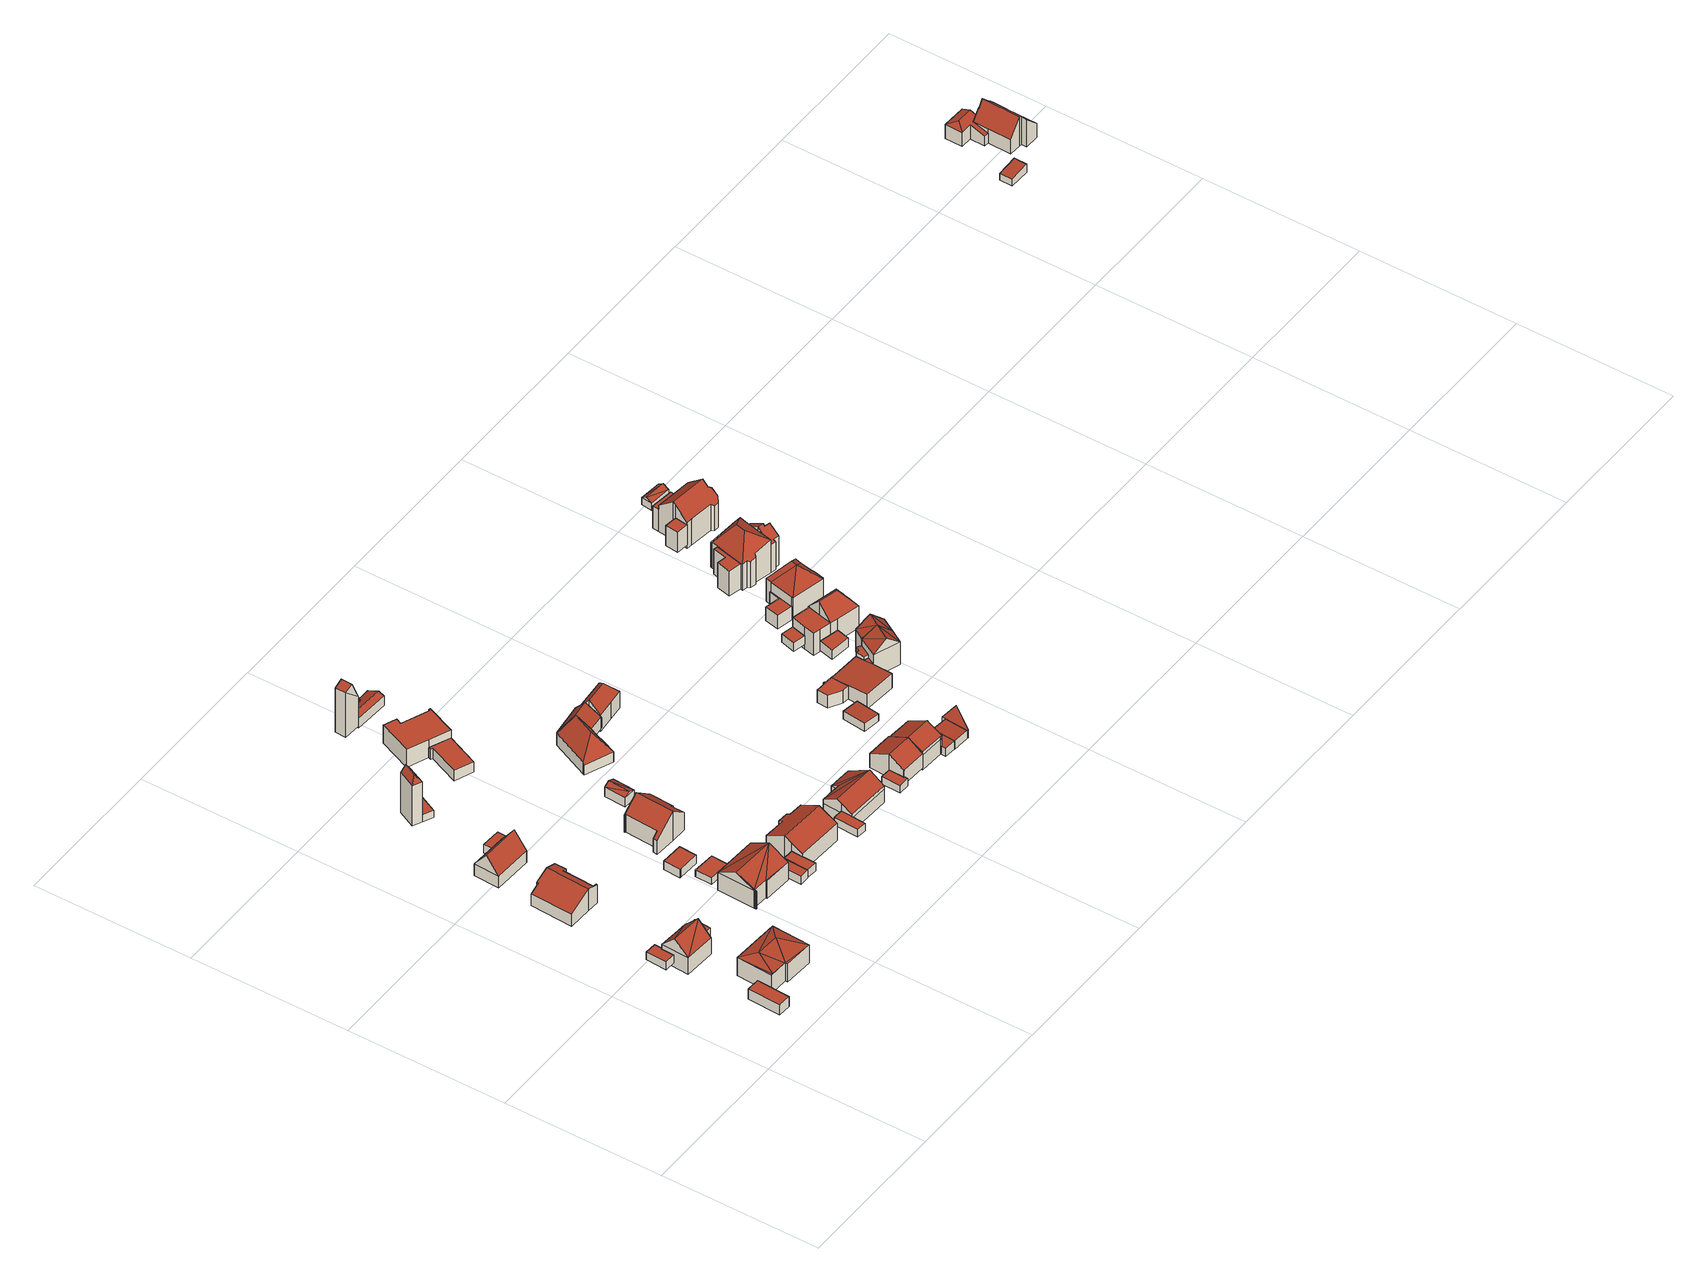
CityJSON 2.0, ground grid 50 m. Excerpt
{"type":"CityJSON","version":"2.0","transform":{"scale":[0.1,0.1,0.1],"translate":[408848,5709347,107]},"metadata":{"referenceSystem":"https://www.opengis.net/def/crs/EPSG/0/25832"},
"CityObjects":{
"building1":{"type":"Building","attributes":{"Gemeindeschluessel":"05978036","Geometrietyp2DReferenz":"3000","function":"31001_2460","roofType":"1000","measuredHeight":3.6},"geometry":[{"type":"MultiSurface","lod":"2","boundaries":[[[0,1,2,3]],[[1,4,5,2]],[[4,6,7,5]],[[6,0,3,7]],[[6,4,1,0]],[[3,2,5,7]]],"semantics":{"surfaces":[{"type":"WallSurface"},{"type":"RoofSurface"},{"type":"GroundSurface"}],"values":[0,0,0,0,1,2]}}]},
"building2":{"type":"Building","attributes":{"Gemeindeschluessel":"05978036","Geometrietyp2DReferenz":"3000","function":"31001_2460","roofType":"1000","measuredHeight":2.87},"geometry":[{"type":"MultiSurface","lod":"2","boundaries":[[[8,9,10,11]],[[9,12,13,10]],[[12,14,15,13]],[[14,16,17,15]],[[16,18,19,17]],[[18,8,11,19]],[[18,16,14,12,9,8]],[[11,10,13,15,17,19]]],"semantics":{"surfaces":[{"type":"WallSurface"},{"type":"RoofSurface"},{"type":"GroundSurface"}],"values":[0,0,0,0,0,0,1,2]}}]},
"building3":{"type":"Building","attributes":{"Gemeindeschluessel":"05978036","Geometrietyp2DReferenz":"3000","function":"31001_1000"},"children":["building3-1","building3-2"]},
"building3-1":{"type":"BuildingPart","attributes":{"roofType":"3100","measuredHeight":10.33},"parents":["building3"],"geometry":[{"type":"MultiSurface","lod":"2","boundaries":[[[20,21,22,23,24]],[[25,26,27,28]],[[26,20,24,27]],[[25,21,29]],[[20,26,30]],[[21,30,29]],[[30,21,20]],[[26,29,30]],[[29,26,25]],[[24,23,31,28,27]],[[28,31,32,22,21,25]],[[31,23,22,32]]],"semantics":{"surfaces":[{"type":"WallSurface"},{"type":"RoofSurface"},{"type":"GroundSurface"},{"type":"ClosureSurface"}],"values":[0,0,0,0,0,1,1,1,1,2,0,3]}}]},
"building3-2":{"type":"BuildingPart","attributes":{"roofType":"1000","measuredHeight":4.7},"parents":["building3"],"geometry":[{"type":"MultiSurface","lod":"2","boundaries":[[[22,33,34,23]],[[33,35,36,34]],[[35,32,31,36]],[[32,35,33,22]],[[23,34,36,31]],[[23,31,32,22]]],"semantics":{"surfaces":[{"type":"WallSurface"},{"type":"RoofSurface"},{"type":"GroundSurface"},{"type":"ClosureSurface"}],"values":[0,0,0,1,2,3]}}]},
"building4":{"type":"Building","attributes":{"Gemeindeschluessel":"05978036","Geometrietyp2DReferenz":"3000","function":"31001_1000","roofType":"5000","measuredHeight":7.86},"geometry":[{"type":"MultiSurface","lod":"2","boundaries":[[[37,38,39,40]],[[37,41,42,38]],[[41,43,44,42]],[[43,45,46,44]],[[45,47,48,46]],[[47,40,39,48]],[[40,49,37]],[[47,50,51]],[[50,47,45]],[[40,51,49]],[[51,40,47]],[[51,43,49]],[[43,51,50]],[[43,37,49]],[[37,43,41]],[[45,43,50]],[[39,38,42,44,46,48]]],"semantics":{"surfaces":[{"type":"WallSurface"},{"type":"RoofSurface"},{"type":"GroundSurface"}],"values":[0,0,0,0,0,0,1,1,1,1,1,1,1,1,1,0,2]}}]},
"building5":{"type":"Building","attributes":{"Gemeindeschluessel":"05978036","Geometrietyp2DReferenz":"3000","function":"31001_1000","roofType":"3100","measuredHeight":7.54},"geometry":[{"type":"MultiSurface","lod":"2","boundaries":[[[52,53,54,55]],[[53,56,57,54]],[[56,58,59,57]],[[58,60,61,59]],[[60,62,63,61]],[[62,64,65,63]],[[64,66,67,65]],[[66,68,69,67]],[[68,70,71,69]],[[70,72,73,71]],[[72,74,75,73]],[[74,52,55,75]],[[70,68,66,64,62,60,58,56]],[[56,53,52,74,72,70]],[[55,54,57,59,61,63,65,67,69,71,73,75]]],"semantics":{"surfaces":[{"type":"WallSurface"},{"type":"RoofSurface"},{"type":"GroundSurface"}],"values":[0,0,0,0,0,0,0,0,0,0,0,0,1,1,2]}}]},
"building6":{"type":"Building","attributes":{"Gemeindeschluessel":"05978036","Geometrietyp2DReferenz":"3000","function":"31001_1000","roofType":"3100","measuredHeight":9.28},"geometry":[{"type":"MultiSurface","lod":"2","boundaries":[[[76,77,78,79]],[[77,80,81,78]],[[80,82,83,81]],[[82,84,85,83]],[[84,86,87,85]],[[86,76,79,87]],[[86,88,89,76]],[[80,77,89,88,90,82]],[[84,90,88,86]],[[82,90,84]],[[76,89,77]],[[79,78,81,83,85,87]]],"semantics":{"surfaces":[{"type":"WallSurface"},{"type":"RoofSurface"},{"type":"GroundSurface"}],"values":[0,0,0,0,0,0,1,1,0,0,0,2]}}]},
"building7":{"type":"Building","attributes":{"Gemeindeschluessel":"05978036","Geometrietyp2DReferenz":"3000","function":"31001_2460","roofType":"1000","measuredHeight":3.08},"geometry":[{"type":"MultiSurface","lod":"2","boundaries":[[[91,92,93,94]],[[92,95,96,93]],[[95,97,98,96]],[[97,99,100,98]],[[99,101,102,100]],[[101,91,94,102]],[[101,99,97,95,92,91]],[[94,93,96,98,100,102]]],"semantics":{"surfaces":[{"type":"WallSurface"},{"type":"RoofSurface"},{"type":"GroundSurface"}],"values":[0,0,0,0,0,0,1,2]}}]},
"building8":{"type":"Building","attributes":{"Gemeindeschluessel":"05978036","Geometrietyp2DReferenz":"3000","function":"31001_2460","roofType":"5000","measuredHeight":16.54},"geometry":[{"type":"MultiSurface","lod":"2","boundaries":[[[103,104,105,106]],[[104,107,108,105]],[[107,109,110,108]],[[109,103,106,110]],[[111,109,107]],[[112,111,107,104]],[[112,104,103]],[[111,112,103,109]],[[106,105,108,110]]],"semantics":{"surfaces":[{"type":"WallSurface"},{"type":"RoofSurface"},{"type":"GroundSurface"}],"values":[0,0,0,0,0,1,1,1,2]}}]},
"building9":{"type":"Building","attributes":{"Gemeindeschluessel":"05978036","Geometrietyp2DReferenz":"3000","function":"31001_2460","roofType":"1000","measuredHeight":2.53},"geometry":[{"type":"MultiSurface","lod":"2","boundaries":[[[113,114,115,116]],[[114,117,118,115]],[[117,119,120,118]],[[119,113,116,120]],[[119,117,114,113]],[[116,115,118,120]]],"semantics":{"surfaces":[{"type":"WallSurface"},{"type":"RoofSurface"},{"type":"GroundSurface"}],"values":[0,0,0,0,1,2]}}]},
"building10":{"type":"Building","attributes":{"Gemeindeschluessel":"05978036","Geometrietyp2DReferenz":"3000","function":"31001_2460","roofType":"1000","measuredHeight":3.02},"geometry":[{"type":"MultiSurface","lod":"2","boundaries":[[[121,122,123,124]],[[122,125,126,123]],[[125,127,128,126]],[[127,129,130,128]],[[129,121,124,130]],[[129,127,125,122,121]],[[124,123,126,128,130]]],"semantics":{"surfaces":[{"type":"WallSurface"},{"type":"RoofSurface"},{"type":"GroundSurface"}],"values":[0,0,0,0,0,1,2]}}]},
"building11":{"type":"Building","attributes":{"Gemeindeschluessel":"05978036","Geometrietyp2DReferenz":"3000","function":"31001_2460","roofType":"1000","measuredHeight":2.23},"geometry":[{"type":"MultiSurface","lod":"2","boundaries":[[[131,132,133,134]],[[132,135,136,133]],[[135,137,138,136]],[[137,131,134,138]],[[137,135,132,131]],[[134,133,136,138]]],"semantics":{"surfaces":[{"type":"WallSurface"},{"type":"RoofSurface"},{"type":"GroundSurface"}],"values":[0,0,0,0,1,2]}}]},
"building12":{"type":"Building","attributes":{"Gemeindeschluessel":"05978036","Geometrietyp2DReferenz":"3000","function":"31001_1000","roofType":"5000","measuredHeight":9.7},"geometry":[{"type":"MultiSurface","lod":"2","boundaries":[[[139,140,141,142]],[[140,143,144,141]],[[143,145,146,144]],[[145,147,148,146]],[[147,149,150,148]],[[149,151,152,150]],[[151,153,154,152]],[[153,139,142,154]],[[155,147,143]],[[155,149,147]],[[156,149,155]],[[156,151,149]],[[151,156,153]],[[143,147,145]],[[139,155,140]],[[155,139,156]],[[139,153,156]],[[143,140,155]],[[142,141,144,146,148,150,152,154]]],"semantics":{"surfaces":[{"type":"WallSurface"},{"type":"RoofSurface"},{"type":"GroundSurface"}],"values":[0,0,0,0,0,0,0,0,1,1,1,1,1,1,1,1,0,0,2]}}]},
"building13":{"type":"Building","attributes":{"Gemeindeschluessel":"05978036","Geometrietyp2DReferenz":"3000","function":"31001_2460","roofType":"1000","measuredHeight":2.77},"geometry":[{"type":"MultiSurface","lod":"2","boundaries":[[[157,158,159,160]],[[158,161,162,159]],[[161,163,164,162]],[[163,157,160,164]],[[163,161,158,157]],[[160,159,162,164]]],"semantics":{"surfaces":[{"type":"WallSurface"},{"type":"RoofSurface"},{"type":"GroundSurface"}],"values":[0,0,0,0,1,2]}}]},
"building14":{"type":"Building","attributes":{"Gemeindeschluessel":"05978036","Geometrietyp2DReferenz":"3000","function":"31001_1000","roofType":"3100","measuredHeight":10.3},"geometry":[{"type":"MultiSurface","lod":"2","boundaries":[[[165,166,167,168]],[[166,169,170,167]],[[169,171,172,170]],[[171,173,174,172]],[[173,175,176,174]],[[175,177,178,176]],[[177,179,180,178]],[[179,181,182,180]],[[181,183,184,182]],[[183,185,186,184]],[[185,187,188,186]],[[187,165,168,188]],[[183,181,179,177,175,173]],[[173,171,169,166,165,187,185,183]],[[168,167,170,172,174,176,178,180,182,184,186,188]]],"semantics":{"surfaces":[{"type":"WallSurface"},{"type":"RoofSurface"},{"type":"GroundSurface"}],"values":[0,0,0,0,0,0,0,0,0,0,0,0,1,1,2]}}]},
"building15":{"type":"Building","attributes":{"Gemeindeschluessel":"05978036","Geometrietyp2DReferenz":"3000","function":"31001_2460","roofType":"1000","measuredHeight":2.8},"geometry":[{"type":"MultiSurface","lod":"2","boundaries":[[[189,190,191,192]],[[190,193,194,191]],[[193,195,196,194]],[[195,197,198,196]],[[197,199,200,198]],[[199,189,192,200]],[[199,197,195,193,190,189]],[[192,191,194,196,198,200]]],"semantics":{"surfaces":[{"type":"WallSurface"},{"type":"RoofSurface"},{"type":"GroundSurface"}],"values":[0,0,0,0,0,0,1,2]}}]},
"building16":{"type":"Building","attributes":{"Gemeindeschluessel":"05978036","Geometrietyp2DReferenz":"3000","function":"31001_1000"},"children":["building16-1","building16-2"]},
"building16-1":{"type":"BuildingPart","attributes":{"roofType":"1000","measuredHeight":3.64},"parents":["building16"],"geometry":[{"type":"MultiSurface","lod":"2","boundaries":[[[201,202,203,204]],[[202,205,206,203]],[[205,207,208,206]],[[207,209,210,208]],[[209,211,212,210]],[[209,207,205,202,201,211]],[[212,204,203,206,208,210]],[[204,212,211,201]]],"semantics":{"surfaces":[{"type":"WallSurface"},{"type":"RoofSurface"},{"type":"GroundSurface"},{"type":"ClosureSurface"}],"values":[0,0,0,0,0,1,2,3]}}]},
"building16-2":{"type":"BuildingPart","attributes":{"roofType":"1000","measuredHeight":6.36},"parents":["building16"],"geometry":[{"type":"MultiSurface","lod":"2","boundaries":[[[213,214,215,216]],[[214,217,218,215]],[[217,219,220,218]],[[219,221,222,220]],[[221,223,224,222]],[[223,225,201,204,224]],[[226,227,228,212,211]],[[227,213,216,228]],[[227,226,225,223,221,219,217,214,213]],[[216,215,218,220,222,224,204,212,228]],[[211,201,225,226]],[[211,212,204,201]]],"semantics":{"surfaces":[{"type":"WallSurface"},{"type":"RoofSurface"},{"type":"GroundSurface"},{"type":"ClosureSurface"}],"values":[0,0,0,0,0,0,0,0,1,2,0,3]}}]},
"building17":{"type":"Building","attributes":{"Gemeindeschluessel":"05978036","Geometrietyp2DReferenz":"3000","function":"31001_2460","roofType":"3100","measuredHeight":4.21},"geometry":[{"type":"MultiSurface","lod":"2","boundaries":[[[229,230,231,232]],[[230,233,234,231]],[[233,235,236,234]],[[235,229,232,236]],[[233,230,237]],[[229,235,238]],[[238,230,229]],[[230,238,237]],[[235,237,238]],[[237,235,233]],[[232,231,234,236]]],"semantics":{"surfaces":[{"type":"WallSurface"},{"type":"RoofSurface"},{"type":"GroundSurface"}],"values":[0,0,0,0,0,0,1,1,1,1,2]}}]},
"building18":{"type":"Building","attributes":{"Gemeindeschluessel":"05978036","Geometrietyp2DReferenz":"3000","function":"31001_2460","roofType":"3100","measuredHeight":16.96},"geometry":[{"type":"MultiSurface","lod":"2","boundaries":[[[239,240,241,242]],[[240,243,244,241]],[[243,245,246,244]],[[245,239,242,246]],[[243,240,247]],[[239,245,248]],[[240,239,248,247]],[[245,243,247,248]],[[242,241,244,246]]],"semantics":{"surfaces":[{"type":"WallSurface"},{"type":"RoofSurface"},{"type":"GroundSurface"}],"values":[0,0,0,0,0,0,1,1,2]}}]},
"building19":{"type":"Building","attributes":{"Gemeindeschluessel":"05978036","Geometrietyp2DReferenz":"3000","function":"31001_1000","roofType":"3100","measuredHeight":9.36},"geometry":[{"type":"MultiSurface","lod":"2","boundaries":[[[249,250,251,252]],[[250,253,254,251]],[[253,255,256,254]],[[255,257,258,256]],[[257,259,260,258]],[[259,261,262,260]],[[261,263,264,262]],[[263,265,266,264]],[[265,267,268,266]],[[267,269,270,268]],[[269,271,272,270]],[[271,249,252,272]],[[267,265,263,261,259,257,255,253]],[[253,250,249,271,269,267]],[[252,251,254,256,258,260,262,264,266,268,270,272]]],"semantics":{"surfaces":[{"type":"WallSurface"},{"type":"RoofSurface"},{"type":"GroundSurface"}],"values":[0,0,0,0,0,0,0,0,0,0,0,0,1,1,2]}}]},
"building20":{"type":"Building","attributes":{"Gemeindeschluessel":"05978036","Geometrietyp2DReferenz":"3000","function":"31001_2460","roofType":"3100","measuredHeight":4.25},"geometry":[{"type":"MultiSurface","lod":"2","boundaries":[[[273,274,275,276]],[[274,277,278,275]],[[277,279,280,278]],[[279,281,282,280]],[[281,283,284,282]],[[283,285,286,284]],[[285,287,288,286]],[[287,289,290,288]],[[289,291,292,290]],[[291,293,294,292]],[[293,295,296,294]],[[295,297,298,296]],[[297,299,300,298]],[[299,301,302,300]],[[301,303,304,302]],[[303,305,306,304]],[[305,307,308,306]],[[307,309,310,308]],[[309,311,312,310]],[[311,313,314,312]],[[313,315,316,314]],[[315,317,318,316]],[[317,319,320,318]],[[319,273,276,320]],[[315,313,311,309,307,305,303,301,299,297,295,293,291,289,287,285,283,281,279,277,274]],[[274,273,319,317,315]],[[276,275,278,280,282,284,286,288,290,292,294,296,298,300,302,304,306,308,310,312,314,316,318,320]]],"semantics":{"surfaces":[{"type":"WallSurface"},{"type":"RoofSurface"},{"type":"GroundSurface"}],"values":[0,0,0,0,0,0,0,0,0,0,0,0,0,0,0,0,0,0,0,0,0,0,0,0,1,1,2]}}]},
"building21":{"type":"Building","attributes":{"Gemeindeschluessel":"05978036","Geometrietyp2DReferenz":"3000","function":"31001_2460","roofType":"1000","measuredHeight":2.68},"geometry":[{"type":"MultiSurface","lod":"2","boundaries":[[[321,322,323,324]],[[322,325,326,323]],[[325,327,328,326]],[[327,329,330,328]],[[329,321,324,330]],[[329,327,325,322,321]],[[324,323,326,328,330]]],"semantics":{"surfaces":[{"type":"WallSurface"},{"type":"RoofSurface"},{"type":"GroundSurface"}],"values":[0,0,0,0,0,1,2]}}]},
"building22":{"type":"Building","attributes":{"Gemeindeschluessel":"05978036","Geometrietyp2DReferenz":"3000","function":"31001_1000"},"children":["building22-1","building22-2"]},
"building22-1":{"type":"BuildingPart","attributes":{"roofType":"5000","measuredHeight":10.15},"parents":["building22"],"geometry":[{"type":"MultiSurface","lod":"2","boundaries":[[[331,332,333,334]],[[332,335,336,333]],[[335,337,338,336]],[[337,339,340,338]],[[339,341,342,340]],[[341,343,344,342]],[[343,345,346,344]],[[345,347,348,346]],[[345,343,341,339,337,335,349]],[[335,332,331,350,349]],[[350,347,345,349]],[[333,336,338,340,342,344,346,348,351]],[[351,348,347,350]],[[331,334,350]],[[334,333,351,350]]],"semantics":{"surfaces":[{"type":"WallSurface"},{"type":"RoofSurface"},{"type":"GroundSurface"},{"type":"ClosureSurface"}],"values":[0,0,0,0,0,0,0,0,1,1,1,2,3,0,3]}}]},
"building22-2":{"type":"BuildingPart","attributes":{"roofType":"5000","measuredHeight":10.15},"parents":["building22"],"geometry":[{"type":"MultiSurface","lod":"2","boundaries":[[[352,348,347]],[[352,353,354,348]],[[353,355,356,354]],[[355,357,358,356]],[[357,359,358]],[[359,360,361,358]],[[360,362,363,361]],[[362,334,333,363]],[[362,360,359,357,364]],[[357,355,353,352,350,364]],[[350,334,362,364]],[[348,354,356,358,361,363,333,351]],[[350,351,333,334]],[[352,347,350]],[[347,348,351,350]]],"semantics":{"surfaces":[{"type":"WallSurface"},{"type":"RoofSurface"},{"type":"GroundSurface"},{"type":"ClosureSurface"}],"values":[0,0,0,0,0,0,0,0,1,1,1,2,3,0,3]}}]},
"building23":{"type":"Building","attributes":{"Gemeindeschluessel":"05978036","Geometrietyp2DReferenz":"3000","function":"31001_1000","roofType":"5000","measuredHeight":8.93},"geometry":[{"type":"MultiSurface","lod":"2","boundaries":[[[365,366,367,368]],[[366,369,370,367]],[[369,371,372,370]],[[371,373,374,372]],[[373,375,376,374]],[[375,377,378,376]],[[377,365,368,378]],[[379,380,381,382,383]],[[379,373,371]],[[379,371,384]],[[379,384,385]],[[385,380,379]],[[365,381,380,385,366]],[[366,385,384,369]],[[369,384,371]],[[375,383,382,377]],[[373,379,383,375]],[[377,382,381,365]],[[368,367,370,372,374,376,378]]],"semantics":{"surfaces":[{"type":"WallSurface"},{"type":"RoofSurface"},{"type":"GroundSurface"}],"values":[0,0,0,0,0,0,0,1,1,1,1,1,0,0,0,0,0,0,2]}}]},
"building24":{"type":"Building","attributes":{"Gemeindeschluessel":"05978036","Geometrietyp2DReferenz":"3000","function":"31001_1310","roofType":"5000","measuredHeight":9.59},"geometry":[{"type":"MultiSurface","lod":"2","boundaries":[[[386,387,388,389]],[[387,390,391,388]],[[390,392,393,391]],[[392,394,395,393]],[[394,396,397,395]],[[396,398,399,397]],[[398,400,401,399]],[[400,402,403,401]],[[402,404,405,403]],[[404,406,389,405]],[[406,386,389]],[[404,402,400,398,396,394,407]],[[394,392,390,407]],[[390,387,386,406,404,407]],[[388,391,393,395,397,399,401,403,405,389]]],"semantics":{"surfaces":[{"type":"WallSurface"},{"type":"RoofSurface"},{"type":"GroundSurface"}],"values":[0,0,0,0,0,0,0,0,0,0,0,1,1,1,2]}}]},
"building25":{"type":"Building","attributes":{"Gemeindeschluessel":"05978036","Geometrietyp2DReferenz":"3000","function":"31001_2460","roofType":"1000","measuredHeight":2.65},"geometry":[{"type":"MultiSurface","lod":"2","boundaries":[[[408,409,410,411]],[[409,412,413,410]],[[412,414,415,413]],[[414,416,417,415]],[[416,418,419,417]],[[418,408,411,419]],[[418,416,414,412,409,408]],[[411,410,413,415,417,419]]],"semantics":{"surfaces":[{"type":"WallSurface"},{"type":"RoofSurface"},{"type":"GroundSurface"}],"values":[0,0,0,0,0,0,1,2]}}]},
"building26":{"type":"Building","attributes":{"Gemeindeschluessel":"05978036","Geometrietyp2DReferenz":"3000","function":"31001_1000","roofType":"3100","measuredHeight":8.12},"geometry":[{"type":"MultiSurface","lod":"2","boundaries":[[[420,421,422,423]],[[421,424,422]],[[424,425,426,422]],[[425,427,428,426]],[[427,429,430,428]],[[429,431,432,430]],[[431,433,434,432]],[[433,420,423,434]],[[429,427,425,424,421]],[[421,420,433,431,429]],[[423,422,426,428,430,432,434]]],"semantics":{"surfaces":[{"type":"WallSurface"},{"type":"RoofSurface"},{"type":"GroundSurface"}],"values":[0,0,0,0,0,0,0,0,1,1,2]}}]},
"building27":{"type":"Building","attributes":{"Gemeindeschluessel":"05978036","Geometrietyp2DReferenz":"3000","function":"31001_1000","roofType":"5000","measuredHeight":8.96},"geometry":[{"type":"MultiSurface","lod":"2","boundaries":[[[435,436,437,438]],[[436,439,440,437]],[[439,441,442,440]],[[441,443,444,442]],[[443,445,446,444]],[[445,435,438,446]],[[447,436,435,448]],[[449,450,447,448,451,452]],[[441,449,452,443]],[[443,452,451,445]],[[445,451,448,435]],[[439,450,449,441]],[[436,447,450,439]],[[438,437,440,442,444,446]]],"semantics":{"surfaces":[{"type":"WallSurface"},{"type":"RoofSurface"},{"type":"GroundSurface"}],"values":[0,0,0,0,0,0,1,1,0,0,0,0,0,2]}}]},
"building28":{"type":"Building","attributes":{"Gemeindeschluessel":"05978036","Geometrietyp2DReferenz":"3000","function":"31001_2460","roofType":"1000","measuredHeight":2.99},"geometry":[{"type":"MultiSurface","lod":"2","boundaries":[[[453,454,444,455]],[[454,456,442,444]],[[456,457,440,442]],[[457,458,459,440]],[[458,460,461,459]],[[460,453,455,461]],[[460,458,457,456,454,453]],[[455,444,442,440,459,461]]],"semantics":{"surfaces":[{"type":"WallSurface"},{"type":"RoofSurface"},{"type":"GroundSurface"}],"values":[0,0,0,0,0,0,1,2]}}]},
"building29":{"type":"Building","attributes":{"Gemeindeschluessel":"05978036","Geometrietyp2DReferenz":"3000","function":"31001_2460","roofType":"2100","measuredHeight":2.84},"geometry":[{"type":"MultiSurface","lod":"2","boundaries":[[[462,463,464,465]],[[463,466,467,464]],[[466,468,469,467]],[[468,462,465,469]],[[468,466,463,462]],[[465,464,467,469]]],"semantics":{"surfaces":[{"type":"WallSurface"},{"type":"RoofSurface"},{"type":"GroundSurface"}],"values":[0,0,0,0,1,2]}}]},
"building30":{"type":"Building","attributes":{"Gemeindeschluessel":"05978036","Geometrietyp2DReferenz":"3000","function":"51009_1611","roofType":"2100","measuredHeight":3.09},"geometry":[{"type":"MultiSurface","lod":"2","boundaries":[[[470,471,472,473]],[[471,474,475,472]],[[474,476,477,475]],[[476,470,473,477]],[[476,474,471,470]],[[473,472,475,477]]],"semantics":{"surfaces":[{"type":"WallSurface"},{"type":"RoofSurface"},{"type":"GroundSurface"}],"values":[0,0,0,0,1,2]}}]},
"building31":{"type":"Building","attributes":{"Gemeindeschluessel":"05978036","Geometrietyp2DReferenz":"3000","function":"31001_2460","roofType":"2100","measuredHeight":2.95},"geometry":[{"type":"MultiSurface","lod":"2","boundaries":[[[478,474,479,480]],[[474,471,481,479]],[[471,482,483,481]],[[482,484,485,483]],[[484,478,480,485]],[[484,482,471,474,478]],[[480,479,481,483,485]]],"semantics":{"surfaces":[{"type":"WallSurface"},{"type":"RoofSurface"},{"type":"GroundSurface"}],"values":[0,0,0,0,0,1,2]}}]},
"building32":{"type":"Building","attributes":{"Gemeindeschluessel":"05978036","Geometrietyp2DReferenz":"3000","function":"31001_1000"},"children":["building32-1","building32-2","building32-3","building32-4","building32-5","building32-6"]},
"building32-1":{"type":"BuildingPart","attributes":{"roofType":"1000","measuredHeight":4.73},"parents":["building32"],"geometry":[{"type":"MultiSurface","lod":"2","boundaries":[[[486,487,488,489]],[[490,491,492]],[[491,490,489,488]],[[492,491,488,487,486]],[[490,492,486,489]]],"semantics":{"surfaces":[{"type":"RoofSurface"},{"type":"GroundSurface"},{"type":"ClosureSurface"}],"values":[0,1,2,2,2]}}]},
"building32-2":{"type":"BuildingPart","attributes":{"roofType":"3100","measuredHeight":11.7},"parents":["building32"],"geometry":[{"type":"MultiSurface","lod":"2","boundaries":[[[493,494,495,496]],[[494,497,488,491,495]],[[497,494,498]],[[499,498,500]],[[498,499,497]],[[500,494,493]],[[494,500,498]],[[491,490,501,496,495]],[[502,503,489,488,497,499]],[[490,491,488,489]],[[502,501,490,489,503]],[[499,493,496,501,502]],[[493,499,500]]],"semantics":{"surfaces":[{"type":"WallSurface"},{"type":"RoofSurface"},{"type":"GroundSurface"},{"type":"ClosureSurface"}],"values":[0,0,0,1,1,1,1,2,0,3,3,3,3]}}]},
"building32-3":{"type":"BuildingPart","attributes":{"roofType":"1000","measuredHeight":4.54},"parents":["building32"],"geometry":[{"type":"MultiSurface","lod":"2","boundaries":[[[504,505,506,507]],[[505,508,509,506]],[[508,510,511,509]],[[510,512,513,511]],[[512,514,515,513]],[[514,516,517,515]],[[518,519,520,521]],[[519,504,507,520]],[[519,518,516,514,512,510,508,505,504]],[[507,506,509,511,513,515,517,521,520]],[[521,517,516,518]]],"semantics":{"surfaces":[{"type":"WallSurface"},{"type":"RoofSurface"},{"type":"GroundSurface"},{"type":"ClosureSurface"}],"values":[0,0,0,0,0,0,0,0,1,2,3]}}]},
"building32-4":{"type":"BuildingPart","attributes":{"roofType":"3100","measuredHeight":11.7},"parents":["building32"],"geometry":[{"type":"MultiSurface","lod":"2","boundaries":[[[499,522,523,501]],[[522,524,525,523]],[[524,493,496,525]],[[524,522,526]],[[522,500,526]],[[500,522,499]],[[526,493,524]],[[493,526,500]],[[523,525,496,501]],[[493,499,501,496]],[[500,499,493]]],"semantics":{"surfaces":[{"type":"WallSurface"},{"type":"RoofSurface"},{"type":"GroundSurface"},{"type":"ClosureSurface"}],"values":[0,0,0,0,1,1,1,1,2,3,3]}}]},
"building32-5":{"type":"BuildingPart","attributes":{"roofType":"1000","measuredHeight":5.83},"parents":["building32"],"geometry":[{"type":"MultiSurface","lod":"2","boundaries":[[[527,528,529,530,531]],[[528,532,533,529]],[[532,502,501,533]],[[534,503,502,532,528,527]],[[530,529,533,501,490,492]],[[501,502,503,489,490]],[[486,489,503,534]],[[486,492,490,489]],[[531,486,534,527]],[[492,486,531,530]]],"semantics":{"surfaces":[{"type":"WallSurface"},{"type":"RoofSurface"},{"type":"GroundSurface"},{"type":"ClosureSurface"}],"values":[0,0,0,1,2,3,0,3,0,3]}}]},
"building32-6":{"type":"BuildingPart","attributes":{"roofType":"2100","measuredHeight":5.2},"parents":["building32"],"geometry":[{"type":"MultiSurface","lod":"2","boundaries":[[[516,535,536,517]],[[535,531,530,536]],[[537,538,539,491,488]],[[538,540,541,539]],[[540,542,518,521,541]],[[542,540,538,537,487,486,531,535,516]],[[517,536,530,492,491,539,541,521]],[[488,487,537]],[[491,492,486,487,488]],[[492,530,531,486]],[[516,518,542]],[[516,517,521,518]]],"semantics":{"surfaces":[{"type":"WallSurface"},{"type":"RoofSurface"},{"type":"GroundSurface"},{"type":"ClosureSurface"}],"values":[0,0,0,0,0,1,2,0,3,3,0,3]}}]},
"building33":{"type":"Building","attributes":{"Gemeindeschluessel":"05978036","Geometrietyp2DReferenz":"3000","function":"51009_1610","roofType":"1000","measuredHeight":2.95},"geometry":[{"type":"MultiSurface","lod":"2","boundaries":[[[543,544,545,546]],[[544,547,548,545]],[[547,549,550,548]],[[549,543,546,550]],[[549,547,544,543]],[[546,545,548,550]]],"semantics":{"surfaces":[{"type":"WallSurface"},{"type":"RoofSurface"},{"type":"GroundSurface"}],"values":[0,0,0,0,1,2]}}]},
"building34":{"type":"Building","attributes":{"Gemeindeschluessel":"05978036","Geometrietyp2DReferenz":"3000","function":"31001_2460","roofType":"1000","measuredHeight":3.28},"geometry":[{"type":"MultiSurface","lod":"2","boundaries":[[[551,552,553,554]],[[552,555,556,553]],[[555,557,558,556]],[[557,559,560,558]],[[559,551,554,560]],[[559,557,555,552,551]],[[554,553,556,558,560]]],"semantics":{"surfaces":[{"type":"WallSurface"},{"type":"RoofSurface"},{"type":"GroundSurface"}],"values":[0,0,0,0,0,1,2]}}]},
"building35":{"type":"Building","attributes":{"Gemeindeschluessel":"05978036","Geometrietyp2DReferenz":"3000","function":"31001_1000"},"children":["building35-1","building35-2"]},
"building35-1":{"type":"BuildingPart","attributes":{"roofType":"5000","measuredHeight":12.77},"parents":["building35"],"geometry":[{"type":"MultiSurface","lod":"2","boundaries":[[[561,562,563,564,565]],[[562,566,567,563]],[[566,568,569,567]],[[568,570,571,569]],[[570,572,573,571]],[[572,574,575,573]],[[574,576,577,575]],[[576,578,579,577]],[[578,580,581,579]],[[576,574,572,570,568,566,582]],[[566,562,561,583,582]],[[583,580,578,576,582]],[[584,564,563,567,569,571,573,575,577,579,581]],[[561,565,585,583]],[[565,564,584,585]],[[585,580,583]],[[581,580,585,584]]],"semantics":{"surfaces":[{"type":"WallSurface"},{"type":"RoofSurface"},{"type":"GroundSurface"},{"type":"ClosureSurface"}],"values":[0,0,0,0,0,0,0,0,0,1,1,1,2,0,3,0,3]}}]},
"building35-2":{"type":"BuildingPart","attributes":{"roofType":"1000","measuredHeight":7.94},"parents":["building35"],"geometry":[{"type":"MultiSurface","lod":"2","boundaries":[[[586,565,564,587]],[[588,589,581,580]],[[588,590,591,589]],[[590,592,593,591]],[[592,586,587,593]],[[592,590,588,580,585,565,586]],[[587,564,584,581,589,591,593]],[[584,564,565,585]],[[581,584,585,580]]],"semantics":{"surfaces":[{"type":"WallSurface"},{"type":"RoofSurface"},{"type":"GroundSurface"},{"type":"ClosureSurface"}],"values":[0,0,0,0,0,1,2,3,3]}}]},
"building36":{"type":"Building","attributes":{"Gemeindeschluessel":"05978036","Geometrietyp2DReferenz":"3000","function":"31001_1000"},"children":["building36-1","building36-2"]},
"building36-1":{"type":"BuildingPart","attributes":{"roofType":"3200","measuredHeight":13.78},"parents":["building36"],"geometry":[{"type":"MultiSurface","lod":"2","boundaries":[[[594,595,596,597]],[[595,598,599,596]],[[598,600,601,599]],[[600,602,603,601]],[[602,604,605,603]],[[604,606,607,605]],[[606,608,609,607]],[[608,610,611,609]],[[610,612,613,614,611]],[[615,594,597,616]],[[610,608,617]],[[595,594,618]],[[598,595,618,617]],[[608,606,604,602,600,598,617]],[[594,615,617,618]],[[615,612,610,617]],[[597,596,599,601,603,605,607,609,611,614,616]],[[616,619,613,612,615]],[[616,614,613,619]]],"semantics":{"surfaces":[{"type":"WallSurface"},{"type":"RoofSurface"},{"type":"GroundSurface"},{"type":"ClosureSurface"}],"values":[0,0,0,0,0,0,0,0,0,0,1,1,1,1,1,1,2,0,3]}}]},
"building36-2":{"type":"BuildingPart","attributes":{"roofType":"1000","measuredHeight":4.75},"parents":["building36"],"geometry":[{"type":"MultiSurface","lod":"2","boundaries":[[[620,621,622,623]],[[621,624,625,622]],[[624,619,616,625]],[[613,626,627,614]],[[626,620,623,627]],[[626,613,619,624,621,620]],[[623,622,625,616,614,627]],[[614,616,619,613]]],"semantics":{"surfaces":[{"type":"WallSurface"},{"type":"RoofSurface"},{"type":"GroundSurface"},{"type":"ClosureSurface"}],"values":[0,0,0,0,0,1,2,3]}}]},
"building37":{"type":"Building","attributes":{"Gemeindeschluessel":"05978036","Geometrietyp2DReferenz":"3000","function":"31001_1000"},"children":["building37-1","building37-2","building37-3"]},
"building37-1":{"type":"BuildingPart","attributes":{"roofType":"1000","measuredHeight":8.89},"parents":["building37"],"geometry":[{"type":"MultiSurface","lod":"2","boundaries":[[[628,629,630,631]],[[629,632,633,630]],[[632,634,635,633]],[[634,636,637,635]],[[636,638,639,637]],[[636,634,632,629,628,638]],[[639,631,630,633,635,637]],[[631,639,638,628]]],"semantics":{"surfaces":[{"type":"WallSurface"},{"type":"RoofSurface"},{"type":"GroundSurface"},{"type":"ClosureSurface"}],"values":[0,0,0,0,0,1,2,3]}}]},
"building37-2":{"type":"BuildingPart","attributes":{"roofType":"3200","measuredHeight":15.21},"parents":["building37"],"geometry":[{"type":"MultiSurface","lod":"2","boundaries":[[[640,641,642,639]],[[641,643,644,642]],[[643,645,646,644]],[[645,647,648,646]],[[647,649,650,648]],[[649,651,652,653,650]],[[654,655,656,657,658]],[[655,659,660,656]],[[659,661,662,660]],[[661,663,664,662]],[[663,665,666,664]],[[665,667,628,631,666]],[[640,639,638]],[[665,663,661,659,655,654,668]],[[649,647,645,643,641,669]],[[654,670,671,672,651,649,669,668]],[[641,640,667,665,668,669]],[[642,644,646,648,650,653,673,657,656,660,662,664,666,631,639]],[[672,652,651]],[[658,670,654]],[[657,673,671,670,658]],[[673,653,652,672,671]],[[640,638,628,667]],[[638,639,631,628]]],"semantics":{"surfaces":[{"type":"WallSurface"},{"type":"RoofSurface"},{"type":"GroundSurface"},{"type":"ClosureSurface"}],"values":[0,0,0,0,0,0,0,0,0,0,0,0,0,1,1,1,1,2,0,0,3,3,0,3]}}]},
"building37-3":{"type":"BuildingPart","attributes":{"roofType":"3100","measuredHeight":13.06},"parents":["building37"],"geometry":[{"type":"MultiSurface","lod":"2","boundaries":[[[674,675,676,677]],[[675,678,679,676]],[[678,658,657,679]],[[652,680,681,653]],[[680,682,683,681]],[[682,684,685,683]],[[684,686,687,685]],[[686,674,677,687]],[[682,680,652,672,688]],[[688,670,658,678,675,674,686,684,682]],[[677,676,679,657,673,653,681,683,685,687]],[[671,670,688]],[[673,657,658,670,671]],[[672,671,688]],[[673,671,672,652,653]]],"semantics":{"surfaces":[{"type":"WallSurface"},{"type":"RoofSurface"},{"type":"GroundSurface"},{"type":"ClosureSurface"}],"values":[0,0,0,0,0,0,0,0,1,1,2,0,3,0,3]}}]},
"building38":{"type":"Building","attributes":{"Gemeindeschluessel":"05978036","Geometrietyp2DReferenz":"3000","function":"31001_1000","roofType":"1000","measuredHeight":7.21},"geometry":[{"type":"MultiSurface","lod":"2","boundaries":[[[689,690,691,692]],[[690,693,694,691]],[[693,695,696,694]],[[695,689,692,696]],[[695,693,690,689]],[[692,691,694,696]]],"semantics":{"surfaces":[{"type":"WallSurface"},{"type":"RoofSurface"},{"type":"GroundSurface"}],"values":[0,0,0,0,1,2]}}]},
"building39":{"type":"Building","attributes":{"Gemeindeschluessel":"05978036","Geometrietyp2DReferenz":"3000","function":"31001_1000"},"children":["building39-1","building39-2","building39-3"]},
"building39-1":{"type":"BuildingPart","attributes":{"roofType":"1000","measuredHeight":5.01},"parents":["building39"],"geometry":[{"type":"MultiSurface","lod":"2","boundaries":[[[697,698,699,700]],[[698,701,702,699]],[[701,703,704,702]],[[703,705,706,704]],[[705,707,708,706]],[[707,709,710,708]],[[709,711,712,710]],[[711,713,714,712]],[[713,711,709,707,705,703,701,698,697,715]],[[716,700,699,702,704,706,708,710,712,714]],[[700,716,715,697]],[[716,714,713,715]]],"semantics":{"surfaces":[{"type":"WallSurface"},{"type":"RoofSurface"},{"type":"GroundSurface"},{"type":"ClosureSurface"}],"values":[0,0,0,0,0,0,0,0,1,2,3,3]}}]},
"building39-2":{"type":"BuildingPart","attributes":{"roofType":"3100","measuredHeight":13.64},"parents":["building39"],"geometry":[{"type":"MultiSurface","lod":"2","boundaries":[[[717,718,719,720]],[[718,721,722,719]],[[721,723,724,722]],[[723,725,726,724]],[[725,727,728,726]],[[727,729,730,728]],[[729,731,732,730]],[[731,733,734,732]],[[733,735,736,734]],[[735,737,738,736]],[[737,739,740,741,738]],[[742,717,720,714,713]],[[737,735,733,731,729,727,725,723,721,718,717]],[[717,742,739,737]],[[720,719,722,724,726,728,730,732,734,736,738,741,716,714]],[[742,713,715,743,740,739]],[[713,714,716,715]],[[743,715,716,741,740]]],"semantics":{"surfaces":[{"type":"WallSurface"},{"type":"RoofSurface"},{"type":"GroundSurface"},{"type":"ClosureSurface"}],"values":[0,0,0,0,0,0,0,0,0,0,0,0,1,1,2,0,3,3]}}]},
"building39-3":{"type":"BuildingPart","attributes":{"roofType":"1000","measuredHeight":7.92},"parents":["building39"],"geometry":[{"type":"MultiSurface","lod":"2","boundaries":[[[740,744,745,741]],[[744,746,697,700,745]],[[746,744,740,743]],[[716,741,745,700]],[[741,716,715,743,740]],[[715,697,746,743]],[[715,716,700,697]]],"semantics":{"surfaces":[{"type":"WallSurface"},{"type":"RoofSurface"},{"type":"GroundSurface"},{"type":"ClosureSurface"}],"values":[0,0,1,2,3,0,3]}}]},
"building40":{"type":"Building","attributes":{"Gemeindeschluessel":"05978036","Geometrietyp2DReferenz":"3000","function":"31001_2460","roofType":"3100","measuredHeight":3.6},"geometry":[{"type":"MultiSurface","lod":"2","boundaries":[[[747,748,749,750]],[[748,751,752,749]],[[751,753,754,752]],[[753,747,750,754]],[[751,748,755]],[[747,753,756]],[[747,755,748]],[[755,747,756]],[[756,751,755]],[[751,756,753]],[[750,749,752,754]]],"semantics":{"surfaces":[{"type":"WallSurface"},{"type":"RoofSurface"},{"type":"GroundSurface"}],"values":[0,0,0,0,0,0,1,1,1,1,2]}}]},
"building41":{"type":"Building","attributes":{"Gemeindeschluessel":"05978036","Geometrietyp2DReferenz":"3000","function":"31001_2460","roofType":"2100","measuredHeight":2.87},"geometry":[{"type":"MultiSurface","lod":"2","boundaries":[[[757,758,759,760]],[[758,761,762,759]],[[761,763,764,762]],[[763,757,760,764]],[[763,761,758,757]],[[760,759,762,764]]],"semantics":{"surfaces":[{"type":"WallSurface"},{"type":"RoofSurface"},{"type":"GroundSurface"}],"values":[0,0,0,0,1,2]}}]},
"building42":{"type":"Building","attributes":{"Gemeindeschluessel":"05978036","Geometrietyp2DReferenz":"3000","function":"31001_1000"},"children":["building42-1","building42-2"]},
"building42-1":{"type":"BuildingPart","attributes":{"roofType":"5000","measuredHeight":6},"parents":["building42"],"geometry":[{"type":"MultiSurface","lod":"2","boundaries":[[[765,766,767,768]],[[766,769,770,767]],[[769,771,772,770]],[[771,773,774,772]],[[773,775,776,774]],[[775,777,778,776]],[[777,779,780,778]],[[773,771,781]],[[771,769,766,765,782,779,777,781]],[[777,775,773,781]],[[780,783,768,767,770,772,774,776,778]],[[782,783,780,779]],[[765,768,783,782]]],"semantics":{"surfaces":[{"type":"WallSurface"},{"type":"RoofSurface"},{"type":"GroundSurface"},{"type":"ClosureSurface"}],"values":[0,0,0,0,0,0,0,1,1,1,2,3,3]}}]},
"building42-2":{"type":"BuildingPart","attributes":{"roofType":"3100","measuredHeight":10.58},"parents":["building42"],"geometry":[{"type":"MultiSurface","lod":"2","boundaries":[[[784,785,786,780,779]],[[785,787,788,786]],[[787,789,790,788]],[[789,791,792,790]],[[791,793,794,792]],[[793,795,796,794]],[[795,797,798,796]],[[797,799,800,798]],[[799,801,802,800]],[[801,803,804,802]],[[803,805,806,804]],[[805,807,808,806]],[[807,809,765,768,808]],[[805,803,801,799,797,795,793,791,789,787]],[[787,785,784,810,809,807,805]],[[783,780,786,788,790,792,794,796,798,800,802,804,806,808,768]],[[779,782,810,784]],[[779,780,783,782]],[[782,765,809,810]],[[782,783,768,765]]],"semantics":{"surfaces":[{"type":"WallSurface"},{"type":"RoofSurface"},{"type":"GroundSurface"},{"type":"ClosureSurface"}],"values":[0,0,0,0,0,0,0,0,0,0,0,0,0,1,1,2,0,3,0,3]}}]}
},
"vertices":[
[66,9,176],[72,113,176],[72,113,140],[66,9,140],[113,111,176],[113,111,140],[107,7,176],[107,7,140],
[56,339,191],[22,341,191],[22,341,163],[56,339,163],[26,406,191],[26,406,163],[62,404,191],[62,404,163],[61,378,191],[61,378,163],[58,379,191],[58,379,163],
[58,379,207],[158,372,207],[158,372,196],[158,372,149],[58,379,149],[152,286,207],[53,292,207],[53,292,149],[152,286,149],[155,329,252],[55,335,252],[154,319,149],[154,319,196],
[197,369,196],[197,369,149],[193,316,196],[193,316,149],
[293,69,188],[293,69,123],[299,190,123],[299,190,188],[199,74,188],[199,74,123],[199,81,188],[199,81,123],[139,84,188],[139,84,123],[145,198,188],[145,198,123],[254,150,202],[143,84,189],[181,154,202],
[48,765,234],[48,771,234],[48,771,178],[48,765,178],[92,769,254],[92,769,178],[128,767,243],[128,767,178],[127,731,243],[127,731,178],[113,731,247],[113,731,178],[108,632,247],[108,632,178],[122,632,243],[122,632,178],[122,628,243],[122,628,178],[86,630,254],[86,630,178],[9,633,220],[9,633,178],[15,766,220],[15,766,178],
[19,872,225],[23,952,225],[23,952,184],[19,872,184],[112,948,225],[112,948,184],[146,947,225],[146,947,184],[145,934,225],[145,934,184],[142,867,225],[142,867,184],[144,907,277],[21,912,277],[145,934,241],
[112,948,210],[113,984,210],[113,984,179],[112,948,179],[174,981,210],[174,981,179],[172,933,210],[172,933,179],[145,934,210],[145,934,179],[146,947,210],[146,947,179],
[123,1186,321],[95,1199,321],[95,1199,178],[123,1186,178],[121,1254,321],[121,1254,178],[148,1241,321],[148,1241,178],[134,1247,343],[115,1206,343],
[123,1186,202],[148,1241,202],[148,1241,177],[123,1186,177],[181,1226,202],[181,1226,177],[155,1171,202],[155,1171,177],
[377,537,150],[380,592,150],[380,592,120],[377,537,120],[450,589,150],[450,589,120],[447,534,150],[447,534,120],[381,537,150],[381,537,120],
[405,508,142],[475,504,142],[475,504,119],[405,508,119],[472,451,142],[472,451,119],[403,455,142],[403,455,119],
[410,441,164],[554,434,164],[554,434,101],[410,441,101],[548,309,164],[548,309,101],[457,314,164],[457,314,101],[458,319,164],[458,319,101],[408,322,164],[408,322,101],[408,315,164],[408,315,101],[406,316,164],[406,316,101],[551,373,198],[408,380,198],
[558,351,127],[588,350,127],[588,350,99],[558,351,99],[585,272,127],[585,272,99],[554,273,127],[554,273,99],
[438,652,183],[444,756,183],[444,756,120],[438,652,120],[441,756,181],[441,756,120],[441,759,181],[441,759,120],[493,757,223],[493,757,120],[552,753,176],[552,753,120],[548,676,176],[548,676,120],[538,677,183],[538,677,120],[536,633,183],[536,633,120],[487,635,223],[487,635,120],[419,639,168],[419,639,120],[420,653,168],[420,653,120],
[620,312,128],[618,270,128],[618,270,100],[620,312,100],[585,272,128],[585,272,100],[588,350,128],[588,350,100],[621,348,128],[621,348,100],[619,312,128],[619,312,100],
[409,1289,207],[366,1187,207],[366,1187,171],[409,1289,171],[308,1211,207],[308,1211,171],[348,1306,207],[348,1306,171],[342,1308,207],[342,1308,171],[345,1316,207],[345,1316,171],
[325,1448,235],[364,1432,235],[364,1432,171],[325,1448,171],[356,1414,235],[356,1414,171],[440,1379,235],[440,1379,171],[442,1383,235],[442,1383,171],[447,1381,235],[447,1381,171],[409,1289,235],[345,1316,235],[280,1343,235],[280,1343,171],
[541,863,180],[538,793,180],[538,793,147],[541,863,147],[499,795,180],[499,795,147],[503,864,180],[503,864,147],[518,794,189],[522,864,189],
[287,1542,329],[289,1576,329],[289,1576,170],[287,1542,170],[343,1573,277],[343,1573,170],[341,1539,277],[341,1539,170],[316,1575,340],[314,1540,340],
[619,312,137],[621,348,156],[621,348,75],[619,312,75],[622,372,169],[622,372,75],[625,432,137],[625,432,75],[695,428,137],[695,428,75],[696,441,131],[696,441,75],[731,439,131],[731,439,75],[730,427,137],[730,427,75],[775,424,137],[775,424,75],[772,364,169],[772,364,75],[770,304,137],[770,304,75],[620,312,137],[620,312,75],
[341,1539,200],[342,1555,208],[342,1555,166],[341,1539,166],[343,1573,199],[343,1573,166],[365,1572,199],[365,1572,166],[365,1575,197],[365,1575,166],[400,1574,197],[400,1574,166],[401,1574,197],[401,1574,166],[403,1575,196],[403,1575,166],[405,1575,196],[405,1575,166],[406,1576,195],[406,1576,166],[408,1578,194],[408,1578,166],[409,1578,194],[409,1578,166],[409,1579,193],[409,1579,166],[411,1581,193],[411,1581,166],[412,1582,192],[412,1582,166],[412,1584,191],[412,1584,166],[413,1586,190],[413,1586,166],[414,1587,189],[414,1587,166],[426,1586,189],[426,1586,166],[448,1585,189],[448,1585,166],[454,1585,189],[454,1585,166],[452,1549,208],[452,1549,166],[451,1531,199],[451,1531,166],[341,1537,199],[341,1537,166],
[845,267,99],[814,269,99],[814,269,72],[845,267,72],[818,347,99],[818,347,72],[850,346,99],[850,346,72],[848,310,99],[848,310,72],
[600,1082,189],[600,1082,188],[600,1082,143],[600,1082,187],[709,1096,187],[709,1096,143],[713,1097,179],[713,1097,143],[714,1088,178],[714,1088,143],[722,1026,177],[722,1026,143],[722,1022,177],[722,1022,143],[719,1022,185],[719,1022,143],[661,1015,185],[661,1015,143],[688,1051,244],[634,1045,244],[634,1045,143],
[661,1015,190],[640,983,200],[640,983,143],[650,967,177],[650,967,143],[630,922,179],[630,922,143],[630,922,178],[545,957,177],[545,957,143],[546,961,184],[546,961,143],[603,974,244],
[850,346,92],[853,406,92],[853,406,46],[850,346,46],[920,402,92],[920,402,46],[921,427,92],[921,427,46],[994,423,92],[994,423,46],[988,303,92],[988,303,46],[848,310,92],[848,310,46],[991,352,135],[850,360,135],[850,346,127],[848,310,106],[988,303,106],[920,402,107],[853,406,107],
[776,1031,186],[722,1026,186],[722,1026,128],[776,1031,128],[718,1059,224],[718,1059,128],[714,1088,190],[714,1088,128],[821,1097,190],[821,1097,128],[822,1094,190],[822,1094,128],[821,1094,191],[821,1094,128],[825,1037,187],[825,1037,128],[826,1037,187],[826,1037,128],[826,1036,187],[826,1036,128],[776,1031,187],[794,1066,224],
[1050,295,62],[1053,356,62],[1053,356,36],[1050,295,36],[1086,354,62],[1086,354,36],[1084,306,62],[1084,306,36],[1086,306,62],[1086,306,36],[1085,294,62],[1085,294,36],
[1084,306,85],[1086,354,117],[1086,354,35],[1084,306,35],[1086,354,116],[1089,418,85],[1089,418,35],[1172,414,85],[1172,414,35],[1169,350,117],[1169,350,35],[1166,302,85],[1166,302,35],[1086,306,85],[1086,306,35],
[1172,414,80],[1255,409,80],[1255,409,27],[1172,414,27],[1250,337,80],[1250,337,27],[1248,297,80],[1248,297,27],[1244,297,80],[1244,297,27],[1166,302,80],[1166,302,27],[1251,346,116],[1169,350,116],[1248,297,91],[1250,337,112],[1166,302,91],[1244,297,91],
[1243,281,56],[1244,297,56],[1243,281,27],[1248,297,56],[1250,337,56],[1285,335,56],[1285,335,27],[1281,279,56],[1281,279,27],
[1210,585,58],[1265,578,55],[1265,578,30],[1210,585,30],[1256,504,55],[1256,504,30],[1201,511,58],[1201,511,30],
[1286,353,55],[1342,349,52],[1342,349,24],[1286,353,24],[1336,276,52],[1336,276,24],[1282,279,55],[1282,279,24],
[1340,276,52],[1336,276,23],[1340,276,23],[1342,349,23],[1343,361,52],[1343,361,23],[1404,357,49],[1404,357,23],
[1400,647,63],[1400,639,63],[1399,617,63],[1413,643,63],[1413,643,16],[1399,617,16],[1400,647,16],
[1505,629,97],[1481,588,97],[1481,588,16],[1505,629,16],[1399,617,97],[1440,603,133],[1433,678,97],[1469,654,133],[1433,678,16],[1433,678,74],[1413,643,74],
[1234,651,61],[1236,686,61],[1236,686,16],[1234,651,16],[1266,684,61],[1266,684,16],[1267,688,61],[1267,688,16],[1273,688,61],[1273,688,16],[1272,684,61],[1272,684,16],[1297,682,61],[1297,682,16],[1294,627,61],[1274,628,61],[1274,628,16],[1294,627,16],
[1457,713,97],[1457,713,16],[1530,673,97],[1530,673,16],[1494,693,133],
[1402,675,74],[1413,674,74],[1413,674,16],[1402,675,16],[1402,675,61],[1420,686,74],[1420,686,16],[1400,647,74],
[1310,681,61],[1310,681,16],[1399,617,64],[1394,555,68],[1394,555,16],[1289,562,68],[1289,562,16],[1294,627,64],
[1360,884,65],[1399,875,65],[1399,875,35],[1360,884,35],[1387,828,65],[1387,828,35],[1349,837,65],[1349,837,35],
[1389,742,57],[1401,789,57],[1401,789,24],[1389,742,24],[1438,780,57],[1438,780,24],[1462,774,57],[1462,774,24],[1453,735,57],[1453,735,24],
[1457,861,103],[1458,866,98],[1458,866,19],[1457,861,19],[1457,861,98],[1555,842,98],[1555,842,19],[1553,834,98],[1553,834,19],[1561,824,85],[1561,824,19],[1557,808,85],[1557,808,19],[1545,801,98],[1545,801,19],[1534,756,98],[1534,756,19],[1462,774,98],[1462,774,19],[1438,780,98],[1438,780,19],[1508,808,146],[1448,823,146],[1448,823,19],[1448,823,98],
[1399,875,98],[1399,875,19],[1401,789,98],[1401,789,19],[1379,794,98],[1379,794,19],[1387,828,98],[1387,828,19],
[1483,1017,101],[1589,994,101],[1589,994,19],[1483,1017,19],[1584,975,101],[1584,975,19],[1576,936,101],[1576,936,19],[1586,934,90],[1586,934,19],[1578,900,90],[1578,900,19],[1568,903,101],[1568,903,19],[1565,891,101],[1565,891,19],[1460,915,101],[1460,915,19],[1461,920,101],[1461,920,67],[1461,920,19],[1478,999,101],[1478,999,19],[1522,945,157],[1527,965,157],[1478,999,67],
[1421,976,67],[1467,965,67],[1467,965,19],[1421,976,19],[1475,1000,67],[1475,1000,19],[1411,931,67],[1411,931,19],
[1500,1109,91],[1460,1118,91],[1460,1118,2],[1500,1109,2],[1471,1163,91],[1471,1163,2],[1498,1157,91],[1498,1157,2],[1508,1201,91],[1508,1201,2],[1520,1198,91],[1520,1198,2],
[1520,1198,94],[1525,1217,94],[1525,1217,2],[1526,1222,89],[1526,1222,2],[1613,1202,111],[1613,1202,2],[1612,1197,117],[1612,1197,2],[1623,1195,119],[1623,1195,2],[1618,1175,119],[1618,1175,101],[1618,1175,2],[1596,1079,119],[1542,1092,106],[1542,1092,2],[1596,1079,2],[1596,1079,101],[1537,1086,98],[1537,1086,2],[1519,1090,93],[1519,1090,2],[1514,1098,98],[1514,1098,2],[1498,1102,94],[1498,1102,2],[1500,1109,94],[1558,1136,154],[1565,1166,154],[1603,1107,119],[1607,1127,119],[1612,1147,119],[1607,1127,2],
[1633,1078,106],[1615,1082,106],[1615,1082,2],[1633,1078,2],[1614,1075,101],[1614,1075,2],[1636,1171,101],[1636,1171,2],[1625,1123,133],[1625,1123,2],[1624,1117,129],[1624,1117,2],[1641,1113,129],[1641,1113,2],[1607,1127,133],
[1550,1313,87],[1511,1318,87],[1511,1318,15],[1550,1313,15],[1516,1359,87],[1516,1359,15],[1555,1354,87],[1555,1354,15],
[1637,1425,52],[1638,1425,52],[1638,1425,2],[1637,1425,2],[1638,1424,52],[1638,1424,2],[1657,1421,52],[1657,1421,2],[1657,1419,52],[1657,1419,2],[1670,1418,52],[1670,1418,2],[1668,1403,52],[1668,1403,2],[1681,1401,52],[1681,1401,2],[1681,1400,52],[1681,1400,2],[1634,1405,52],[1634,1405,2],
[1674,1349,138],[1672,1331,123],[1672,1331,2],[1674,1349,2],[1679,1324,117],[1679,1324,2],[1678,1303,99],[1678,1303,2],[1664,1293,89],[1664,1293,2],[1649,1294,89],[1649,1294,2],[1643,1302,95],[1643,1302,2],[1568,1311,95],[1568,1311,2],[1550,1313,95],[1550,1313,2],[1555,1354,131],[1555,1354,2],[1556,1363,138],[1556,1363,2],[1563,1414,94],[1563,1414,81],[1563,1414,2],[1681,1400,94],[1634,1405,81],
[1565,1434,81],[1565,1434,2],[1637,1425,81],
[1625,1510,26],[1694,1503,26],[1694,1503,1],[1625,1510,1],[1690,1468,26],[1690,1468,1],[1620,1475,26],[1620,1475,1],[1692,1486,37],[1622,1493,37],
[3144,1318,161],[3079,1320,155],[3079,1320,132],[3144,1318,132],[3080,1360,155],[3080,1360,132],[3146,1358,161],[3146,1358,132],
[3187,1470,160],[3172,1471,160],[3172,1471,126],[3187,1470,126],[3173,1517,176],[3173,1517,126],[3136,1518,176],[3136,1518,126],[3138,1573,176],[3138,1573,126],[3213,1570,176],[3213,1570,126],[3212,1543,186],[3212,1543,126],[3211,1516,176],[3211,1516,126],[3160,1545,186],[3188,1517,176],[3188,1517,126],
[3211,1516,210],[3211,1515,210],[3211,1515,126],[3227,1515,231],[3227,1515,126],[3263,1514,194],[3263,1514,126],[3263,1515,194],[3263,1515,126],[3279,1515,177],[3279,1515,126],[3278,1472,177],[3278,1472,126],[3279,1472,175],[3279,1472,126],[3276,1375,176],[3276,1375,126],[3231,1377,223],[3231,1377,126],[3232,1394,223],[3232,1394,126],[3223,1394,231],[3223,1394,126],[3184,1396,176],[3184,1396,126],[3187,1470,176],[3188,1517,177]
]}
